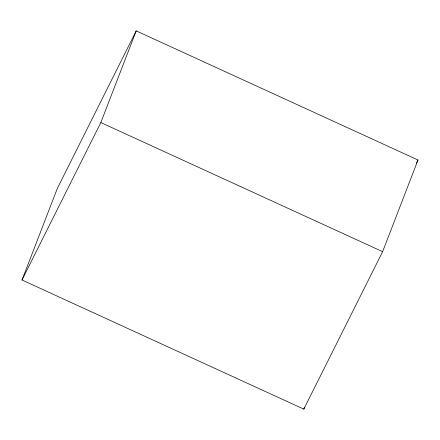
<?xml version="1.0" encoding="UTF-8"?>
<svg xmlns="http://www.w3.org/2000/svg" width="440" height="440" viewBox="0 0 440 440"><rect width="100%" height="100%" fill="white"/><g stroke="black" fill="none" stroke-linecap="round" stroke-linejoin="round"><path stroke-width="0.66" d="M22 280.005L57.371 188.337L136.208 30.877L418 159.995L382.63 251.664L303.793 409.123L22 280.005L100.832 122.551L136.208 30.877M303.793 409.123L304.535 407.198M416.466 163.059L418 159.995M100.832 122.551L382.63 251.664"/></g></svg>
